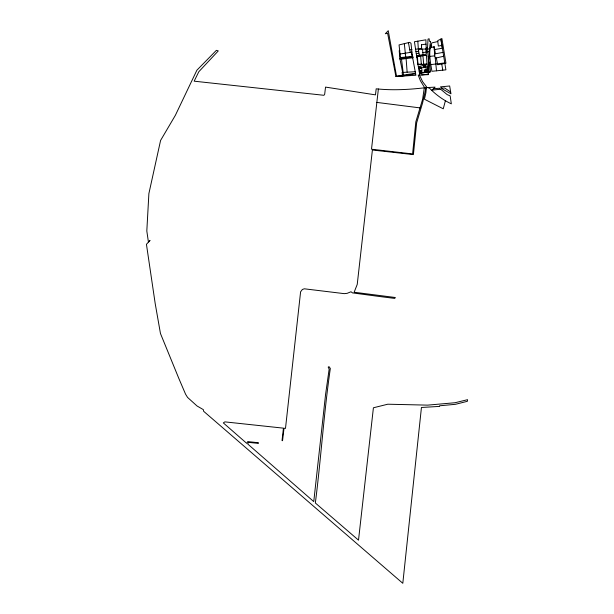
<?xml version="1.0" encoding="UTF-8"?>
<svg xmlns="http://www.w3.org/2000/svg" width="614" height="614" viewBox="0 0 614 614"><rect width="100%" height="100%" fill="white"/><g stroke="black" fill="none" stroke-linecap="round" stroke-linejoin="round"><path stroke-width="0.92" d="M425.955 44.147L425.924 39.803L414.427 41.737L417.942 64.378L421.334 64.033L420.621 55.889L426.415 55.237L427.521 70.042L426.707 70.188L427.114 72.084M428.58 62.728L427.536 47.915L428.027 39.043L429.148 38.782L429.447 41.33L430.606 41.391C428.672 50.855 429.762 60.602 427.521 70.042M436.508 70.817L431.926 71.293C430.506 62.183 427.897 51.645 431.834 42.888L437.797 41.545L437.736 40.624L441.911 38.552L445.956 63.227L437.682 64.762L436.324 57.946L435.272 58.192L436.508 70.817L445.902 69.843L440.875 39.073L442.326 48.214L434.29 49.619L434.773 55.866L435.272 58.192L443.592 56.273M412.385 56.327L410.981 43.279L409.668 42.343L399.054 44.929L400.443 57.593L412.385 56.327L415.893 75.246L395.907 76.527L387.603 33.202L385.316 33.747L388.248 30.7L396.514 76.113L415.578 73.243M378.385 88.999L371.501 149.21L412.593 153.945L415.816 121.879L422.616 99.299L424.374 87.257L420.421 80.764L418.195 75.115L419.492 75.038L422.562 81.616L426.262 86.451L422.647 102.73L416.676 122.754L413.399 154.598L372.399 150.008L357.233 284.412L354.14 292.241L395.339 297.514L394.718 298.412L379.107 296.447L352.482 292.901L351.016 291.742L347.148 293.338L344.216 293.646L304.337 288.803L302.372 289.463L300.599 291.811L285.487 428.418L284.013 428.257L282.547 440.668L282.033 440.614L283.445 428.158L224.885 421.872L223.319 422.9L246.736 443.362L247.718 441.604L258.463 442.74L258.387 443.385L248.501 442.364L247.711 443.991L313.754 501.607L325.573 394.472L329.158 369.129L328.206 367.126L328.997 366.642L330.332 368.454C323.847 412.984 321.038 458.236 315.35 502.989L358.507 540.159L373.412 407.78L387.787 404.212L427.597 405.133L455.012 402.738L467.561 399.691L467.415 401.295L455.45 404.311L439.57 405.8L439.54 406.399L421.442 407.473L402.807 583.3L203.633 411.273L203.349 409.638L197.01 405.961L187.539 397.388L185.558 394.173L178.812 378.393L160.461 333.509L155.188 303.5L146.439 244.288L150.023 240.473L148.404 241.901L146.815 230.994L148.887 193.579L160.584 140.452L175.381 115.286L196.879 70.219L216.389 50.325L218.277 50.916L198.798 71.754L194.154 81.178L323.946 95.3L324.683 94.226L325.535 87.096L375.492 94.871L376.182 88.815C392.753 90.55 409.5 89.613 425.97 87.633M428.833 64.6L428.219 69.896L428.848 72.36L430.629 71.93L429.47 62.029L428.833 64.6L429.739 64.585M421.334 64.033L421.265 64.439L422.647 64.393M445.388 100.757L443.262 108.808L424.443 99.222L425.893 92.737L426.415 87.18L429.6 88.278C435.756 94.617 443.239 100.082 451.336 103.835L450.146 95.876L447.176 94.617L439.486 88.247L433.43 88.746M431.588 90.511L435.103 87.127L427.498 87.549M430.191 47.976L431.673 47.224L434.044 47.063L434.037 46.534L435.479 53.763L442.993 52.42M427.674 49.281L429.409 48.567M421.649 74.939L428.395 74.148L428.511 74.632L419.784 75.023L417.973 64.6L426.968 64.171L423.721 64.34L422.9 55.621M423.499 66.588L425.725 66.12M419.301 68.338L425.786 66.964M419.976 71.523L421.434 71.209L421.741 72.667M426.461 70.15L425.003 70.456L425.31 71.907M419.531 72.091L421.764 71.623M424.443 71.055L426.676 70.579M419.508 73.695L427.858 71.93L428.395 74.148M430.79 45.275L431.465 45.137L431.673 47.224M416.868 57.57L417.497 57.447L417.942 64.378M411.979 56.358L412.032 54.362M416.576 55.736L426.331 54.07L426.078 44.131L421.526 44.776L421.58 48.583L415.555 49.212M434.766 53.902L435.479 53.763M441.888 45.428L438.342 46.058L437.797 41.545M422.862 52.627L429.493 51.53M415.67 73.81L401.909 76.09L395.907 76.527M400.052 54.001L411.917 52.159M430.514 64.631L444.713 62.943M416.254 53.625L418.909 53.234L419.347 55.191M415.34 71.708L407.143 72.183L406.046 57.716L399.844 58.43L400.036 59.366L413.199 57.693L413.084 56.91L399.844 58.43L399.215 50.686L399.783 50.778M427.536 47.915L426.2 48.076L426.269 52.067M420.621 55.889L416.676 56.373L426.415 55.237M430.13 56.35L434.773 55.866M431.98 90.135L440.292 89.268M408.433 42.642L409.761 49.803L411.948 49.588M418.909 53.234L418.456 49.266L426.216 49.013M415.916 51.607L418.472 51.422L417.827 41.146M401.51 59.182L403.152 72.406L407.143 72.183M441.719 88.14L444.628 87.994L450.638 91.993L450.983 93.819L442.74 89.168L440.453 86.866L449.671 85.991L450.638 91.993M428.135 56.419L429.355 56.45M420.214 107.918L376.881 102.415M403.306 53.479L405.355 53.725L405.747 56.841M409.761 49.803L410.336 52.397M421.058 68.277L420.82 67.156L418.587 67.632L418.825 68.745L421.595 68.162L422.071 70.387L419.301 70.978L419.769 73.204L422.002 72.736L421.526 70.503M400.036 59.366L402.6 72.214L402.101 72.329L402.485 75.223M442.771 70.165L441.643 63.411M403.152 72.406L403.544 75.085M411.395 52.236L411.695 54.431M405.355 53.725L404.334 43.648M434.044 47.063L434.29 49.619M422.532 49.12L423.046 54.623M428.81 64.792L429.224 72.268M421.526 44.776L421.588 48.974M425.494 65L423.261 65.475L423.737 67.709L425.962 67.233L425.494 65M425.402 65.122L418.917 66.496L420.283 72.974L426.768 71.6L425.402 65.122M426.438 69.466L424.205 69.935L424.681 72.168L426.907 71.692L426.438 69.466"/></g></svg>
